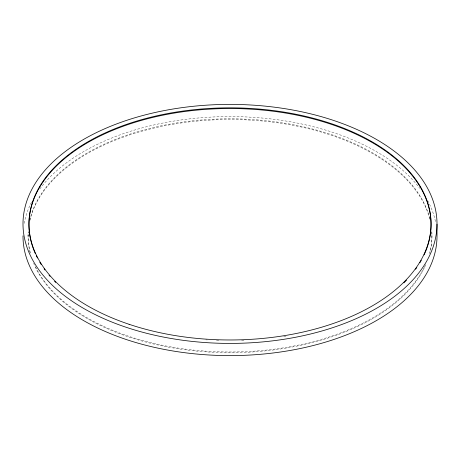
<?xml version="1.0" encoding="UTF-8"?>
<svg xmlns="http://www.w3.org/2000/svg" width="460" height="460" viewBox="0 0 460 460"><rect width="100%" height="100%" fill="white"/><g stroke="black" fill="none" stroke-linecap="round" stroke-linejoin="round"><path stroke-width="0.34" stroke-dasharray="2.3 1.72" d="M431.934 235.652L431.934 236.348M28.066 235.146L28.066 235.848M24.179 223.364A207 119.508 0 0 1 31.636 201.928M39.779 188.962A207 119.508 0 0 1 229.356 116.587A207 119.508 0 0 1 419.71 188.284M427.679 200.635A207 119.508 0 0 1 435.787 223.18M431.819 232.214A201.934 116.587 0 0 1 429.985 252.252M425.839 264.517A201.934 116.587 0 0 1 228.971 352.682A201.934 116.587 0 0 1 33.666 263.361M30.233 253.138A201.934 116.587 0 0 1 28.209 231.713A201.934 116.587 0 0 0 30.601 253.816M29.854 220.627A201.934 116.587 0 0 1 229.833 119.514A201.934 116.587 0 0 1 430.1 220.438M285.924 336.093A201.049 116.075 0 0 1 283.774 336.444M243.921 340.394A201.049 116.075 0 0 1 241.04 340.498M218.816 340.492A201.049 116.075 0 0 1 215.935 340.388M207.287 339.928A201.049 116.075 0 0 1 205.844 339.831M431.819 231.518A201.934 116.587 0 0 1 429.255 254.317M424.66 266.409A201.934 116.587 0 0 1 230.098 351.986A201.934 116.587 0 0 1 35.397 266.524M29.854 219.932A201.934 116.587 0 0 1 229.833 118.812A201.934 116.587 0 0 1 430.1 219.742"/><path stroke-width="0.69" d="M437 224.164A207 119.508 0 0 1 126.115 327.273A207 119.508 0 0 1 126.885 120.278A207 119.508 0 0 1 437 224.164L437 236.354A207 119.508 0 0 1 229.557 355.609A207 119.508 0 0 1 23 235.836M35.385 253.724A201.049 116.075 0 0 1 231.041 108.531A201.049 116.075 0 0 1 424.085 254.886M421.291 260.314A201.049 116.075 0 0 1 419.899 262.717M416.823 267.484A201.049 116.075 0 0 1 415.575 269.249M406.559 280.117A201.049 116.075 0 0 1 403.891 282.854M55.671 282.423A201.049 116.075 0 0 1 54.602 281.33M50.008 276.31A201.049 116.075 0 0 1 49.042 275.172M44.942 269.962A201.049 116.075 0 0 1 44.091 268.789M41.291 264.638A201.049 116.075 0 0 1 39.819 262.246M37.473 258.031A201.049 116.075 0 0 1 36.259 255.611M129.105 324.3A201.049 116.075 0 0 0 431.043 224.152A201.049 116.075 0 0 0 129.852 123.257A201.049 116.075 0 0 0 129.105 324.3"/></g></svg>
